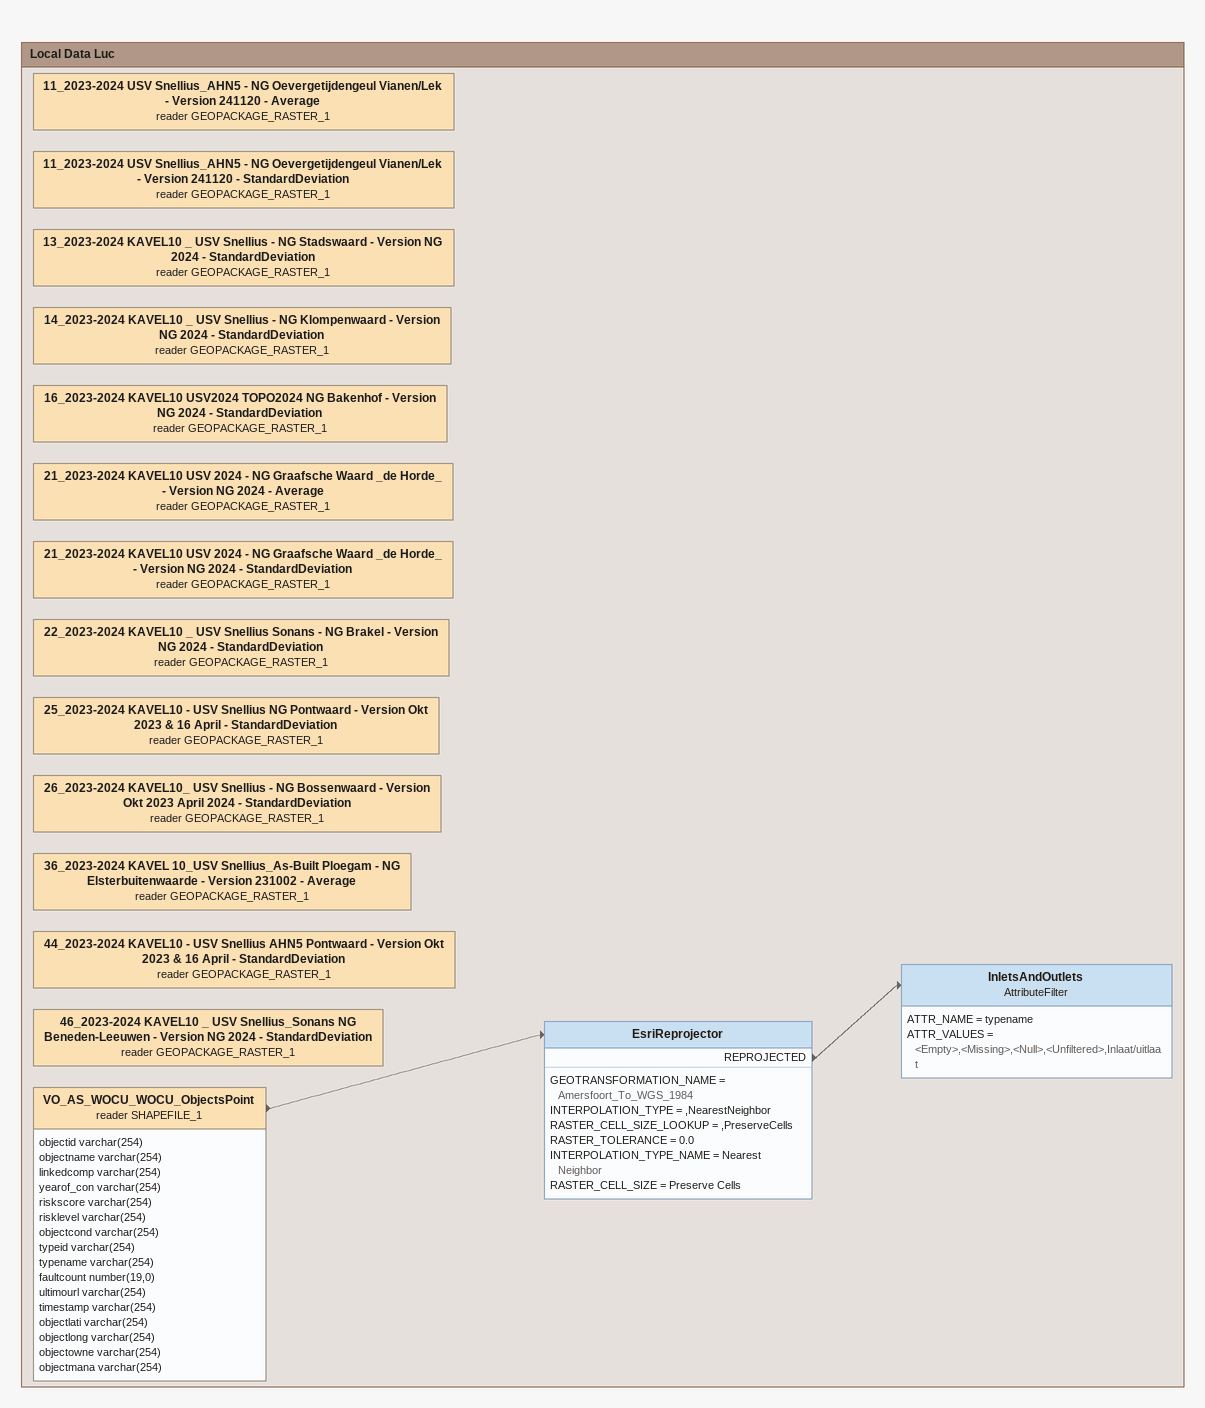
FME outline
Bookmark: Local Data Luc
11_2023-2024 USV Snellius_AHN5 - NG Oevergetijdengeul Vianen/Lek - Version 241120 - StandardDeviation (reader GEOPACKAGE_RASTER_1)
21_2023-2024 KAVEL10 USV 2024 - NG Graafsche Waard _de Horde_ - Version NG 2024 - StandardDeviation (reader GEOPACKAGE_RASTER_1)
25_2023-2024 KAVEL10 - USV Snellius NG Pontwaard - Version Okt 2023 & 16 April - StandardDeviation (reader GEOPACKAGE_RASTER_1)
26_2023-2024 KAVEL10_ USV Snellius - NG Bossenwaard - Version Okt 2023 April 2024 - StandardDeviation (reader GEOPACKAGE_RASTER_1)
36_2023-2024 KAVEL 10_USV Snellius_As-Built Ploegam - NG Elsterbuitenwaarde - Version 231002 - Average (reader GEOPACKAGE_RASTER_1)
44_2023-2024 KAVEL10 - USV Snellius AHN5 Pontwaard - Version Okt 2023 & 16 April - StandardDeviation (reader GEOPACKAGE_RASTER_1)
46_2023-2024 KAVEL10 _ USV Snellius_Sonans NG Beneden-Leeuwen - Version NG 2024 - StandardDeviation (reader GEOPACKAGE_RASTER_1)
VO_AS_WOCU_WOCU_ObjectsPoint (reader SHAPEFILE_1)
    attributes: objectid varchar(254), objectname varchar(254), linkedcomp varchar(254), yearof_con varchar(254), riskscore varchar(254), risklevel varchar(254), objectcond varchar(254), typeid varchar(254), typename varchar(254), faultcount number(19,0), ultimourl varchar(254), timestamp varchar(254), objectlati varchar(254), objectlong varchar(254), objectowne varchar(254), objectmana varchar(254)
    -> EsriReprojector
EsriReprojector
    GEOTRANSFORMATION_NAME = Amersfoort_To_WGS_1984
    INTERPOLATION_TYPE = ,NearestNeighbor
    RASTER_CELL_SIZE_LOOKUP = ,PreserveCells
    RASTER_TOLERANCE = 0.0
    INTERPOLATION_TYPE_NAME = Nearest Neighbor
    RASTER_CELL_SIZE = Preserve Cells
    REPROJECTED -> InletsAndOutlets
InletsAndOutlets: AttributeFilter
    ATTR_NAME = typename
    ATTR_VALUES = <Empty>,<Missing>,<Null>,<Unfiltered>,Inlaat/uitlaat
11_2023-2024 USV Snellius_AHN5 - NG Oevergetijdengeul Vianen/Lek - Version 241120 - Average (reader GEOPACKAGE_RASTER_1)
13_2023-2024 KAVEL10 _ USV Snellius - NG Stadswaard - Version NG 2024 - StandardDeviation (reader GEOPACKAGE_RASTER_1)
14_2023-2024 KAVEL10 _ USV Snellius - NG Klompenwaard - Version NG 2024 - StandardDeviation (reader GEOPACKAGE_RASTER_1)
16_2023-2024 KAVEL10 USV2024 TOPO2024 NG Bakenhof - Version NG 2024 - StandardDeviation (reader GEOPACKAGE_RASTER_1)
21_2023-2024 KAVEL10 USV 2024 - NG Graafsche Waard _de Horde_ - Version NG 2024 - Average (reader GEOPACKAGE_RASTER_1)
22_2023-2024 KAVEL10 _ USV Snellius Sonans - NG Brakel - Version NG 2024 - StandardDeviation (reader GEOPACKAGE_RASTER_1)
